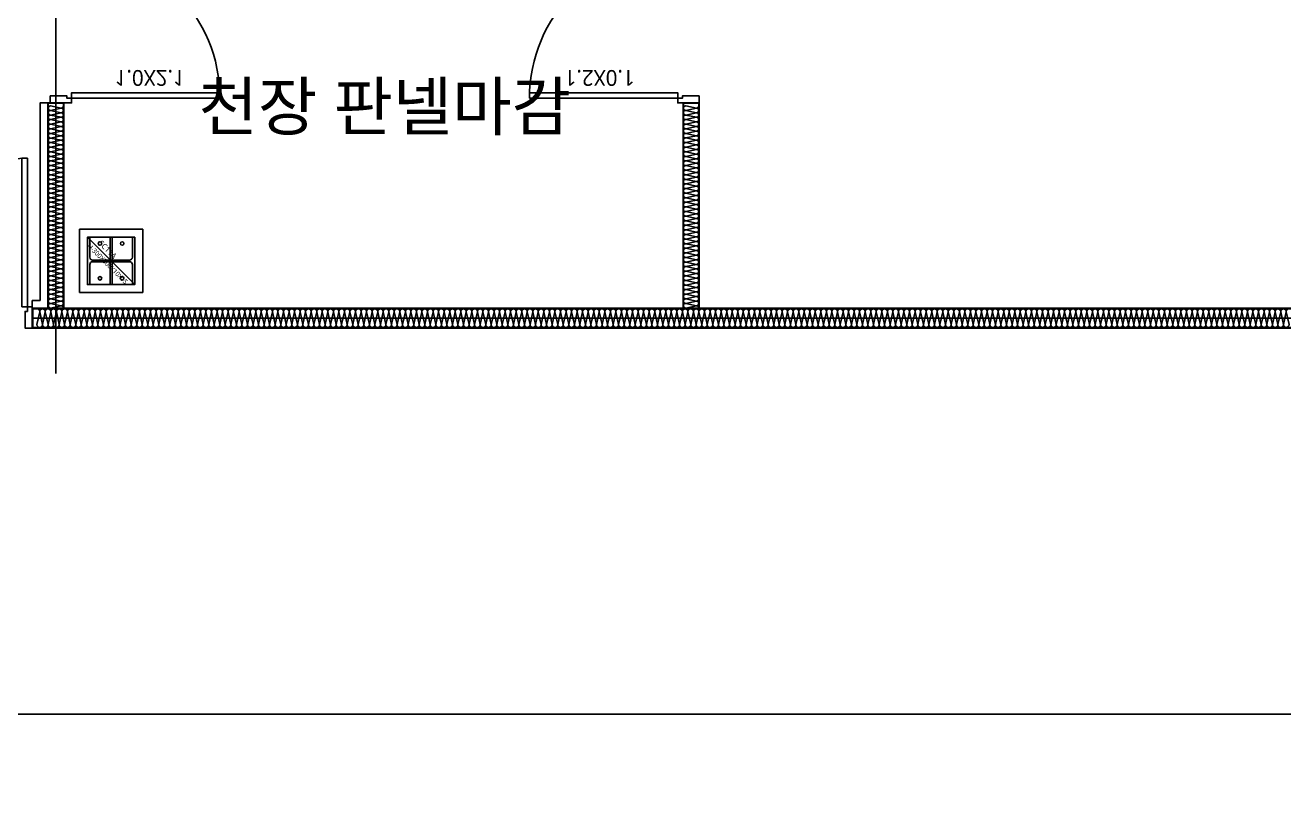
# Model space of a CAD drawing. Header units: millimetres. Extents: x 9 to 147, y 4 to 115.
# Drawn here: x 52.96 to 60.93, y 69.5 to 74.39 of the extents above; entities that cross this region are included whole.
import ezdxf
from ezdxf.enums import TextEntityAlignment as Align

# ---------------------------------------------------------------- set-up
doc = ezdxf.new("R2010")
doc.units = ezdxf.units.MM
doc.header["$LTSCALE"] = 200
doc.linetypes.add('XR-PLAN$0$CEN-GAUN', pattern=[32.2, 30, -1, 0.2, -1])
doc.layers.get('DEFPOINTS').update_dxf_attribs({"color": 137})
for name, color, linetype in [('XR-PLAN$0$01폴리에스터흡음재', 252, 'Continuous'), ('XR-PLAN$0$09GIRDER', 252, 'Continuous'), ('XR-PLAN$0$CEN', 252, 'XR-PLAN$0$CEN-GAUN'), ('XR-PLAN$0$DOOR', 252, 'Continuous'), ('XR-PLAN$0$DOOR-OPEN', 252, 'Continuous'), ('XR-PLAN$0$ELE-4', 252, 'Continuous'), ('XR-PLAN$0$ELE-6', 252, 'Continuous'), ('XR-PLAN$0$ELE-7', 252, 'Continuous'), ('XR-PLAN$0$HAT-BRICK', 252, 'Continuous'), ('XR-PLAN$0$HAT-INS', 252, 'Continuous'), ('XR-PLAN$0$Panel', 252, 'Continuous'), ('XR-PLAN$0$STEEL BASE', 252, 'Continuous')]:
    doc.layers.add(name, color=color, linetype=linetype)
doc.layers.add('XR-PLAN$0$TXT-1', color=137, linetype='Continuous', plot=False)
doc.styles.add('XR-PLAN$0$스타일1', font='MALGUN_0.TTF')

# ---------------------------------------------------------------- blocks, each defined once
blk = doc.blocks.new('*U100')
at = {"layer": 'XR-PLAN$0$HAT-INS'}
for points in [[(-4164.9, 0, -0.414214), (-4179.9, 15), (-4164.9, 85, 1), (-4194.9, 85), (-4179.9, 15, -0.414214), (-4194.9, 0, 0.414214)], [(-4134.9, 0, -0.414214), (-4149.9, 15), (-4134.9, 85, 1), (-4164.9, 85), (-4149.9, 15, -0.414214), (-4164.9, 0, 0.414214)], [(-4104.9, 0, -0.414214), (-4119.9, 15), (-4104.9, 85, 1), (-4134.9, 85), (-4119.9, 15, -0.414214), (-4134.9, 0, 0.414214)], [(-4074.9, 0, -0.414214), (-4089.9, 15), (-4074.9, 85, 1), (-4104.9, 85), (-4089.9, 15, -0.414214), (-4104.9, 0, 0.414214)], [(-4044.9, 0, -0.414214), (-4059.9, 15), (-4044.9, 85, 1), (-4074.9, 85), (-4059.9, 15, -0.414214), (-4074.9, 0, 0.414214)], [(-4014.9, 0, -0.414214), (-4029.9, 15), (-4014.9, 85, 1), (-4044.9, 85), (-4029.9, 15, -0.414214), (-4044.9, 0, 0.414214)], [(-3984.9, 0, -0.414214), (-3999.9, 15), (-3984.9, 85, 1), (-4014.9, 85), (-3999.9, 15, -0.414214), (-4014.9, 0, 0.414214)], [(-3954.9, 0, -0.414214), (-3969.9, 15), (-3954.9, 85, 1), (-3984.9, 85), (-3969.9, 15, -0.414214), (-3984.9, 0, 0.414214)], [(-3924.9, 0, -0.414214), (-3939.9, 15), (-3924.9, 85, 1), (-3954.9, 85), (-3939.9, 15, -0.414214), (-3954.9, 0, 0.414214)], [(-3894.9, 0, -0.414214), (-3909.9, 15), (-3894.9, 85, 1), (-3924.9, 85), (-3909.9, 15, -0.414214), (-3924.9, 0, 0.414214)], [(-3864.9, 0, -0.414214), (-3879.9, 15), (-3864.9, 85, 1), (-3894.9, 85), (-3879.9, 15, -0.414214), (-3894.9, 0, 0.414214)], [(-3834.9, 0, -0.414214), (-3849.9, 15), (-3834.9, 85, 1), (-3864.9, 85), (-3849.9, 15, -0.414214), (-3864.9, 0, 0.414214)], [(-3804.9, 0, -0.414214), (-3819.9, 15), (-3804.9, 85, 1), (-3834.9, 85), (-3819.9, 15, -0.414214), (-3834.9, 0, 0.414214)], [(-3774.9, 0, -0.414214), (-3789.9, 15), (-3774.9, 85, 1), (-3804.9, 85), (-3789.9, 15, -0.414214), (-3804.9, 0, 0.414214)], [(-3744.9, 0, -0.414214), (-3759.9, 15), (-3744.9, 85, 1), (-3774.9, 85), (-3759.9, 15, -0.414214), (-3774.9, 0, 0.414214)], [(-3714.9, 0, -0.414214), (-3729.9, 15), (-3714.9, 85, 1), (-3744.9, 85), (-3729.9, 15, -0.414214), (-3744.9, 0, 0.414214)], [(-3684.9, 0, -0.414214), (-3699.9, 15), (-3684.9, 85, 1), (-3714.9, 85), (-3699.9, 15, -0.414214), (-3714.9, 0, 0.414214)], [(-3654.9, 0, -0.414214), (-3669.9, 15), (-3654.9, 85, 1), (-3684.9, 85), (-3669.9, 15, -0.414214), (-3684.9, 0, 0.414214)], [(-3624.9, 0, -0.414214), (-3639.9, 15), (-3624.9, 85, 1), (-3654.9, 85), (-3639.9, 15, -0.414214), (-3654.9, 0, 0.414214)], [(-3594.9, 0, -0.414214), (-3609.9, 15), (-3594.9, 85, 1), (-3624.9, 85), (-3609.9, 15, -0.414214), (-3624.9, 0, 0.414214)], [(-3564.9, 0, -0.414214), (-3579.9, 15), (-3564.9, 85, 1), (-3594.9, 85), (-3579.9, 15, -0.414214), (-3594.9, 0, 0.414214)], [(-3534.9, 0, -0.414214), (-3549.9, 15), (-3534.9, 85, 1), (-3564.9, 85), (-3549.9, 15, -0.414214), (-3564.9, 0, 0.414214)], [(-3504.9, 0, -0.414214), (-3519.9, 15), (-3504.9, 85, 1), (-3534.9, 85), (-3519.9, 15, -0.414214), (-3534.9, 0, 0.414214)], [(-3474.9, 0, -0.414214), (-3489.9, 15), (-3474.9, 85, 1), (-3504.9, 85), (-3489.9, 15, -0.414214), (-3504.9, 0, 0.414214)], [(-3444.9, 0, -0.414214), (-3459.9, 15), (-3444.9, 85, 1), (-3474.9, 85), (-3459.9, 15, -0.414214), (-3474.9, 0, 0.414214)], [(-3414.9, 0, -0.414214), (-3429.9, 15), (-3414.9, 85, 1), (-3444.9, 85), (-3429.9, 15, -0.414214), (-3444.9, 0, 0.414214)], [(-3384.9, 0, -0.414214), (-3399.9, 15), (-3384.9, 85, 1), (-3414.9, 85), (-3399.9, 15, -0.414214), (-3414.9, 0, 0.414214)], [(-3354.9, 0, -0.414214), (-3369.9, 15), (-3354.9, 85, 1), (-3384.9, 85), (-3369.9, 15, -0.414214), (-3384.9, 0, 0.414214)], [(-3324.9, 0, -0.414214), (-3339.9, 15), (-3324.9, 85, 1), (-3354.9, 85), (-3339.9, 15, -0.414214), (-3354.9, 0, 0.414214)], [(-3294.9, 0, -0.414214), (-3309.9, 15), (-3294.9, 85, 1), (-3324.9, 85), (-3309.9, 15, -0.414214), (-3324.9, 0, 0.414214)], [(-3264.9, 0, -0.414214), (-3279.9, 15), (-3264.9, 85, 1), (-3294.9, 85), (-3279.9, 15, -0.414214), (-3294.9, 0, 0.414214)], [(-3234.9, 0, -0.414214), (-3249.9, 15), (-3234.9, 85, 1), (-3264.9, 85), (-3249.9, 15, -0.414214), (-3264.9, 0, 0.414214)], [(-3204.9, 0, -0.414214), (-3219.9, 15), (-3204.9, 85, 1), (-3234.9, 85), (-3219.9, 15, -0.414214), (-3234.9, 0, 0.414214)], [(-3174.9, 0, -0.414214), (-3189.9, 15), (-3174.9, 85, 1), (-3204.9, 85), (-3189.9, 15, -0.414214), (-3204.9, 0, 0.414214)], [(-3144.9, 0, -0.414214), (-3159.9, 15), (-3144.9, 85, 1), (-3174.9, 85), (-3159.9, 15, -0.414214), (-3174.9, 0, 0.414214)], [(-3114.9, 0, -0.414214), (-3129.9, 15), (-3114.9, 85, 1), (-3144.9, 85), (-3129.9, 15, -0.414214), (-3144.9, 0, 0.414214)], [(-3084.9, 0, -0.414214), (-3099.9, 15), (-3084.9, 85, 1), (-3114.9, 85), (-3099.9, 15, -0.414214), (-3114.9, 0, 0.414214)], [(-3054.9, 0, -0.414214), (-3069.9, 15), (-3054.9, 85, 1), (-3084.9, 85), (-3069.9, 15, -0.414214), (-3084.9, 0, 0.414214)], [(-3024.9, 0, -0.414214), (-3039.9, 15), (-3024.9, 85, 1), (-3054.9, 85), (-3039.9, 15, -0.414214), (-3054.9, 0, 0.414214)], [(-2994.9, 0, -0.414214), (-3009.9, 15), (-2994.9, 85, 1), (-3024.9, 85), (-3009.9, 15, -0.414214), (-3024.9, 0, 0.414214)], [(-2964.9, 0, -0.414214), (-2979.9, 15), (-2964.9, 85, 1), (-2994.9, 85), (-2979.9, 15, -0.414214), (-2994.9, 0, 0.414214)], [(-2934.9, 0, -0.414214), (-2949.9, 15), (-2934.9, 85, 1), (-2964.9, 85), (-2949.9, 15, -0.414214), (-2964.9, 0, 0.414214)], [(-2904.9, 0, -0.414214), (-2919.9, 15), (-2904.9, 85, 1), (-2934.9, 85), (-2919.9, 15, -0.414214), (-2934.9, 0, 0.414214)], [(-2874.9, 0, -0.414214), (-2889.9, 15), (-2874.9, 85, 1), (-2904.9, 85), (-2889.9, 15, -0.414214), (-2904.9, 0, 0.414214)], [(-2844.9, 0, -0.414214), (-2859.9, 15), (-2844.9, 85, 1), (-2874.9, 85), (-2859.9, 15, -0.414214), (-2874.9, 0, 0.414214)], [(-2814.9, 0, -0.414214), (-2829.9, 15), (-2814.9, 85, 1), (-2844.9, 85), (-2829.9, 15, -0.414214), (-2844.9, 0, 0.414214)], [(-2784.9, 0, -0.414214), (-2799.9, 15), (-2784.9, 85, 1), (-2814.9, 85), (-2799.9, 15, -0.414214), (-2814.9, 0, 0.414214)], [(-2754.9, 0, -0.414214), (-2769.9, 15), (-2754.9, 85, 1), (-2784.9, 85), (-2769.9, 15, -0.414214), (-2784.9, 0, 0.414214)], [(-2724.9, 0, -0.414214), (-2739.9, 15), (-2724.9, 85, 1), (-2754.9, 85), (-2739.9, 15, -0.414214), (-2754.9, 0, 0.414214)], [(-2694.9, 0, -0.414214), (-2709.9, 15), (-2694.9, 85, 1), (-2724.9, 85), (-2709.9, 15, -0.414214), (-2724.9, 0, 0.414214)], [(-2664.9, 0, -0.414214), (-2679.9, 15), (-2664.9, 85, 1), (-2694.9, 85), (-2679.9, 15, -0.414214), (-2694.9, 0, 0.414214)], [(-2634.9, 0, -0.414214), (-2649.9, 15), (-2634.9, 85, 1), (-2664.9, 85), (-2649.9, 15, -0.414214), (-2664.9, 0, 0.414214)], [(-2604.9, 0, -0.414214), (-2619.9, 15), (-2604.9, 85, 1), (-2634.9, 85), (-2619.9, 15, -0.414214), (-2634.9, 0, 0.414214)], [(-2574.9, 0, -0.414214), (-2589.9, 15), (-2574.9, 85, 1), (-2604.9, 85), (-2589.9, 15, -0.414214), (-2604.9, 0, 0.414214)], [(-2544.9, 0, -0.414214), (-2559.9, 15), (-2544.9, 85, 1), (-2574.9, 85), (-2559.9, 15, -0.414214), (-2574.9, 0, 0.414214)], [(-2514.9, 0, -0.414214), (-2529.9, 15), (-2514.9, 85, 1), (-2544.9, 85), (-2529.9, 15, -0.414214), (-2544.9, 0, 0.414214)], [(-2484.9, 0, -0.414214), (-2499.9, 15), (-2484.9, 85, 1), (-2514.9, 85), (-2499.9, 15, -0.414214), (-2514.9, 0, 0.414214)], [(-2454.9, 0, -0.414214), (-2469.9, 15), (-2454.9, 85, 1), (-2484.9, 85), (-2469.9, 15, -0.414214), (-2484.9, 0, 0.414214)], [(-2424.9, 0, -0.414214), (-2439.9, 15), (-2424.9, 85, 1), (-2454.9, 85), (-2439.9, 15, -0.414214), (-2454.9, 0, 0.414214)], [(-2394.9, 0, -0.414214), (-2409.9, 15), (-2394.9, 85, 1), (-2424.9, 85), (-2409.9, 15, -0.414214), (-2424.9, 0, 0.414214)], [(-2364.9, 0, -0.414214), (-2379.9, 15), (-2364.9, 85, 1), (-2394.9, 85), (-2379.9, 15, -0.414214), (-2394.9, 0, 0.414214)], [(-2334.9, 0, -0.414214), (-2349.9, 15), (-2334.9, 85, 1), (-2364.9, 85), (-2349.9, 15, -0.414214), (-2364.9, 0, 0.414214)], [(-2304.9, 0, -0.414214), (-2319.9, 15), (-2304.9, 85, 1), (-2334.9, 85), (-2319.9, 15, -0.414214), (-2334.9, 0, 0.414214)], [(-2274.9, 0, -0.414214), (-2289.9, 15), (-2274.9, 85, 1), (-2304.9, 85), (-2289.9, 15, -0.414214), (-2304.9, 0, 0.414214)], [(-2244.9, 0, -0.414214), (-2259.9, 15), (-2244.9, 85, 1), (-2274.9, 85), (-2259.9, 15, -0.414214), (-2274.9, 0, 0.414214)], [(-2214.9, 0, -0.414214), (-2229.9, 15), (-2214.9, 85, 1), (-2244.9, 85), (-2229.9, 15, -0.414214), (-2244.9, 0, 0.414214)], [(-2184.9, 0, -0.414214), (-2199.9, 15), (-2184.9, 85, 1), (-2214.9, 85), (-2199.9, 15, -0.414214), (-2214.9, 0, 0.414214)], [(-2154.9, 0, -0.414214), (-2169.9, 15), (-2154.9, 85, 1), (-2184.9, 85), (-2169.9, 15, -0.414214), (-2184.9, 0, 0.414214)], [(-2124.9, 0, -0.414214), (-2139.9, 15), (-2124.9, 85, 1), (-2154.9, 85), (-2139.9, 15, -0.414214), (-2154.9, 0, 0.414214)], [(-2094.9, 0, -0.414214), (-2109.9, 15), (-2094.9, 85, 1), (-2124.9, 85), (-2109.9, 15, -0.414214), (-2124.9, 0, 0.414214)], [(-2064.9, 0, -0.414214), (-2079.9, 15), (-2064.9, 85, 1), (-2094.9, 85), (-2079.9, 15, -0.414214), (-2094.9, 0, 0.414214)], [(-2034.9, 0, -0.414214), (-2049.9, 15), (-2034.9, 85, 1), (-2064.9, 85), (-2049.9, 15, -0.414214), (-2064.9, 0, 0.414214)], [(-2004.9, 0, -0.414214), (-2019.9, 15), (-2004.9, 85, 1), (-2034.9, 85), (-2019.9, 15, -0.414214), (-2034.9, 0, 0.414214)], [(-1974.9, 0, -0.414214), (-1989.9, 15), (-1974.9, 85, 1), (-2004.9, 85), (-1989.9, 15, -0.414214), (-2004.9, 0, 0.414214)], [(-1944.9, 0, -0.414214), (-1959.9, 15), (-1944.9, 85, 1), (-1974.9, 85), (-1959.9, 15, -0.414214), (-1974.9, 0, 0.414214)], [(-1914.9, 0, -0.414214), (-1929.9, 15), (-1914.9, 85, 1), (-1944.9, 85), (-1929.9, 15, -0.414214), (-1944.9, 0, 0.414214)], [(-1884.9, 0, -0.414214), (-1899.9, 15), (-1884.9, 85, 1), (-1914.9, 85), (-1899.9, 15, -0.414214), (-1914.9, 0, 0.414214)], [(-1854.9, 0, -0.414214), (-1869.9, 15), (-1854.9, 85, 1), (-1884.9, 85), (-1869.9, 15, -0.414214), (-1884.9, 0, 0.414214)], [(-1824.9, 0, -0.414214), (-1839.9, 15), (-1824.9, 85, 1), (-1854.9, 85), (-1839.9, 15, -0.414214), (-1854.9, 0, 0.414214)], [(-1794.9, 0, -0.414214), (-1809.9, 15), (-1794.9, 85, 1), (-1824.9, 85), (-1809.9, 15, -0.414214), (-1824.9, 0, 0.414214)], [(-1764.9, 0, -0.414214), (-1779.9, 15), (-1764.9, 85, 1), (-1794.9, 85), (-1779.9, 15, -0.414214), (-1794.9, 0, 0.414214)], [(-1734.9, 0, -0.414214), (-1749.9, 15), (-1734.9, 85, 1), (-1764.9, 85), (-1749.9, 15, -0.414214), (-1764.9, 0, 0.414214)], [(-1704.9, 0, -0.414214), (-1719.9, 15), (-1704.9, 85, 1), (-1734.9, 85), (-1719.9, 15, -0.414214), (-1734.9, 0, 0.414214)], [(-1674.9, 0, -0.414214), (-1689.9, 15), (-1674.9, 85, 1), (-1704.9, 85), (-1689.9, 15, -0.414214), (-1704.9, 0, 0.414214)], [(-1644.9, 0, -0.414214), (-1659.9, 15), (-1644.9, 85, 1), (-1674.9, 85), (-1659.9, 15, -0.414214), (-1674.9, 0, 0.414214)], [(-1614.9, 0, -0.414214), (-1629.9, 15), (-1614.9, 85, 1), (-1644.9, 85), (-1629.9, 15, -0.414214), (-1644.9, 0, 0.414214)], [(-1584.9, 0, -0.414214), (-1599.9, 15), (-1584.9, 85, 1), (-1614.9, 85), (-1599.9, 15, -0.414214), (-1614.9, 0, 0.414214)], [(-1554.9, 0, -0.414214), (-1569.9, 15), (-1554.9, 85, 1), (-1584.9, 85), (-1569.9, 15, -0.414214), (-1584.9, 0, 0.414214)], [(-1524.9, 0, -0.414214), (-1539.9, 15), (-1524.9, 85, 1), (-1554.9, 85), (-1539.9, 15, -0.414214), (-1554.9, 0, 0.414214)], [(-1494.9, 0, -0.414214), (-1509.9, 15), (-1494.9, 85, 1), (-1524.9, 85), (-1509.9, 15, -0.414214), (-1524.9, 0, 0.414214)], [(-1464.9, 0, -0.414214), (-1479.9, 15), (-1464.9, 85, 1), (-1494.9, 85), (-1479.9, 15, -0.414214), (-1494.9, 0, 0.414214)], [(-1434.9, 0, -0.414214), (-1449.9, 15), (-1434.9, 85, 1), (-1464.9, 85), (-1449.9, 15, -0.414214), (-1464.9, 0, 0.414214)], [(-1404.9, 0, -0.414214), (-1419.9, 15), (-1404.9, 85, 1), (-1434.9, 85), (-1419.9, 15, -0.414214), (-1434.9, 0, 0.414214)], [(-1374.9, 0, -0.414214), (-1389.9, 15), (-1374.9, 85, 1), (-1404.9, 85), (-1389.9, 15, -0.414214), (-1404.9, 0, 0.414214)], [(-1344.9, 0, -0.414214), (-1359.9, 15), (-1344.9, 85, 1), (-1374.9, 85), (-1359.9, 15, -0.414214), (-1374.9, 0, 0.414214)], [(-1314.9, 0, -0.414214), (-1329.9, 15), (-1314.9, 85, 1), (-1344.9, 85), (-1329.9, 15, -0.414214), (-1344.9, 0, 0.414214)], [(-1284.9, 0, -0.414214), (-1299.9, 15), (-1284.9, 85, 1), (-1314.9, 85), (-1299.9, 15, -0.414214), (-1314.9, 0, 0.414214)], [(-1254.9, 0, -0.414214), (-1269.9, 15), (-1254.9, 85, 1), (-1284.9, 85), (-1269.9, 15, -0.414214), (-1284.9, 0, 0.414214)], [(-1224.9, 0, -0.414214), (-1239.9, 15), (-1224.9, 85, 1), (-1254.9, 85), (-1239.9, 15, -0.414214), (-1254.9, 0, 0.414214)], [(-1194.9, 0, -0.414214), (-1209.9, 15), (-1194.9, 85, 1), (-1224.9, 85), (-1209.9, 15, -0.414214), (-1224.9, 0, 0.414214)], [(-1164.9, 0, -0.414214), (-1179.9, 15), (-1164.9, 85, 1), (-1194.9, 85), (-1179.9, 15, -0.414214), (-1194.9, 0, 0.414214)], [(-1134.9, 0, -0.414214), (-1149.9, 15), (-1134.9, 85, 1), (-1164.9, 85), (-1149.9, 15, -0.414214), (-1164.9, 0, 0.414214)], [(-1104.9, 0, -0.414214), (-1119.9, 15), (-1104.9, 85, 1), (-1134.9, 85), (-1119.9, 15, -0.414214), (-1134.9, 0, 0.414214)], [(-1074.9, 0, -0.414214), (-1089.9, 15), (-1074.9, 85, 1), (-1104.9, 85), (-1089.9, 15, -0.414214), (-1104.9, 0, 0.414214)], [(-1044.9, 0, -0.414214), (-1059.9, 15), (-1044.9, 85, 1), (-1074.9, 85), (-1059.9, 15, -0.414214), (-1074.9, 0, 0.414214)], [(-1014.9, 0, -0.414214), (-1029.9, 15), (-1014.9, 85, 1), (-1044.9, 85), (-1029.9, 15, -0.414214), (-1044.9, 0, 0.414214)], [(-984.9, 0, -0.414214), (-999.9, 15), (-984.9, 85, 1), (-1014.9, 85), (-999.9, 15, -0.414214), (-1014.9, 0, 0.414214)], [(-954.9, 0, -0.414214), (-969.9, 15), (-954.9, 85, 1), (-984.9, 85), (-969.9, 15, -0.414214), (-984.9, 0, 0.414214)], [(-924.9, 0, -0.414214), (-939.9, 15), (-924.9, 85, 1), (-954.9, 85), (-939.9, 15, -0.414214), (-954.9, 0, 0.414214)], [(-894.9, 0, -0.414214), (-909.9, 15), (-894.9, 85, 1), (-924.9, 85), (-909.9, 15, -0.414214), (-924.9, 0, 0.414214)], [(-864.9, 0, -0.414214), (-879.9, 15), (-864.9, 85, 1), (-894.9, 85), (-879.9, 15, -0.414214), (-894.9, 0, 0.414214)], [(-834.9, 0, -0.414214), (-849.9, 15), (-834.9, 85, 1), (-864.9, 85), (-849.9, 15, -0.414214), (-864.9, 0, 0.414214)], [(-804.9, 0, -0.414214), (-819.9, 15), (-804.9, 85, 1), (-834.9, 85), (-819.9, 15, -0.414214), (-834.9, 0, 0.414214)], [(-774.9, 0, -0.414214), (-789.9, 15), (-774.9, 85, 1), (-804.9, 85), (-789.9, 15, -0.414214), (-804.9, 0, 0.414214)], [(-744.9, 0, -0.414214), (-759.9, 15), (-744.9, 85, 1), (-774.9, 85), (-759.9, 15, -0.414214), (-774.9, 0, 0.414214)], [(-714.9, 0, -0.414214), (-729.9, 15), (-714.9, 85, 1), (-744.9, 85), (-729.9, 15, -0.414214), (-744.9, 0, 0.414214)], [(-684.9, 0, -0.414214), (-699.9, 15), (-684.9, 85, 1), (-714.9, 85), (-699.9, 15, -0.414214), (-714.9, 0, 0.414214)], [(-654.9, 0, -0.414214), (-669.9, 15), (-654.9, 85, 1), (-684.9, 85), (-669.9, 15, -0.414214), (-684.9, 0, 0.414214)], [(-624.9, 0, -0.414214), (-639.9, 15), (-624.9, 85, 1), (-654.9, 85), (-639.9, 15, -0.414214), (-654.9, 0, 0.414214)], [(-594.9, 0, -0.414214), (-609.9, 15), (-594.9, 85, 1), (-624.9, 85), (-609.9, 15, -0.414214), (-624.9, 0, 0.414214)], [(-564.9, 0, -0.414214), (-579.9, 15), (-564.9, 85, 1), (-594.9, 85), (-579.9, 15, -0.414214), (-594.9, 0, 0.414214)], [(-534.9, 0, -0.414214), (-549.9, 15), (-534.9, 85, 1), (-564.9, 85), (-549.9, 15, -0.414214), (-564.9, 0, 0.414214)], [(-504.9, 0, -0.414214), (-519.9, 15), (-504.9, 85, 1), (-534.9, 85), (-519.9, 15, -0.414214), (-534.9, 0, 0.414214)], [(-474.9, 0, -0.414214), (-489.9, 15), (-474.9, 85, 1), (-504.9, 85), (-489.9, 15, -0.414214), (-504.9, 0, 0.414214)], [(-444.9, 0, -0.414214), (-459.9, 15), (-444.9, 85, 1), (-474.9, 85), (-459.9, 15, -0.414214), (-474.9, 0, 0.414214)], [(-414.9, 0, -0.414214), (-429.9, 15), (-414.9, 85, 1), (-444.9, 85), (-429.9, 15, -0.414214), (-444.9, 0, 0.414214)], [(-384.9, 0, -0.414214), (-399.9, 15), (-384.9, 85, 1), (-414.9, 85), (-399.9, 15, -0.414214), (-414.9, 0, 0.414214)], [(-354.9, 0, -0.414214), (-369.9, 15), (-354.9, 85, 1), (-384.9, 85), (-369.9, 15, -0.414214), (-384.9, 0, 0.414214)], [(-324.9, 0, -0.414214), (-339.9, 15), (-324.9, 85, 1), (-354.9, 85), (-339.9, 15, -0.414214), (-354.9, 0, 0.414214)], [(-294.9, 0, -0.414214), (-309.9, 15), (-294.9, 85, 1), (-324.9, 85), (-309.9, 15, -0.414214), (-324.9, 0, 0.414214)], [(-264.9, 0, -0.414214), (-279.9, 15), (-264.9, 85, 1), (-294.9, 85), (-279.9, 15, -0.414214), (-294.9, 0, 0.414214)], [(-234.9, 0, -0.414214), (-249.9, 15), (-234.9, 85, 1), (-264.9, 85), (-249.9, 15, -0.414214), (-264.9, 0, 0.414214)], [(-204.9, 0, -0.414214), (-219.9, 15), (-204.9, 85, 1), (-234.9, 85), (-219.9, 15, -0.414214), (-234.9, 0, 0.414214)], [(-174.9, 0, -0.414214), (-189.9, 15), (-174.9, 85, 1), (-204.9, 85), (-189.9, 15, -0.414214), (-204.9, 0, 0.414214)], [(-144.9, 0, -0.414214), (-159.9, 15), (-144.9, 85, 1), (-174.9, 85), (-159.9, 15, -0.414214), (-174.9, 0, 0.414214)], [(-114.9, 0, -0.414214), (-129.9, 15), (-114.9, 85, 1), (-144.9, 85), (-129.9, 15, -0.414214), (-144.9, 0, 0.414214)], [(-84.9, 0, -0.414214), (-99.9, 15), (-84.9, 85, 1), (-114.9, 85), (-99.9, 15, -0.414214), (-114.9, 0, 0.414214)], [(-54.9, 0, -0.414214), (-69.9, 15), (-54.9, 85, 1), (-84.9, 85), (-69.9, 15, -0.414214), (-84.9, 0, 0.414214)], [(-24.9, 0, -0.414214), (-39.9, 15), (-24.9, 85, 1), (-54.9, 85), (-39.9, 15, -0.414214), (-54.9, 0, 0.414214)], [(5.1, 0, -0.414214), (-9.9, 15), (5.1, 85, 1), (-24.9, 85), (-9.9, 15, -0.414214), (-24.9, 0, 0.414214)], [(35.1, 0, -0.414214), (20.1, 15), (35.1, 85, 1), (5.1, 85), (20.1, 15, -0.414214), (5.1, 0, 0.414214)], [(65.1, 0, -0.414214), (50.1, 15), (65.1, 85, 1), (35.1, 85), (50.1, 15, -0.414214), (35.1, 0, 0.414214)], [(95.1, 0, -0.414214), (80.1, 15), (95.1, 85, 1), (65.1, 85), (80.1, 15, -0.414214), (65.1, 0, 0.414214)], [(125.1, 0, -0.414214), (110.1, 15), (125.1, 85, 1), (95.1, 85), (110.1, 15, -0.414214), (95.1, 0, 0.414214)], [(155.1, 0, -0.414214), (140.1, 15), (155.1, 85, 1), (125.1, 85), (140.1, 15, -0.414214), (125.1, 0, 0.414214)], [(185.1, 0, -0.414214), (170.1, 15), (185.1, 85, 1), (155.1, 85), (170.1, 15, -0.414214), (155.1, 0, 0.414214)], [(215.1, 0, -0.414214), (200.1, 15), (215.1, 85, 1), (185.1, 85), (200.1, 15, -0.414214), (185.1, 0, 0.414214)], [(245.1, 0, -0.414214), (230.1, 15), (245.1, 85, 1), (215.1, 85), (230.1, 15, -0.414214), (215.1, 0, 0.414214)], [(275.1, 0, -0.414214), (260.1, 15), (275.1, 85, 1), (245.1, 85), (260.1, 15, -0.414214), (245.1, 0, 0.414214)], [(305.1, 0, -0.414214), (290.1, 15), (305.1, 85, 1), (275.1, 85), (290.1, 15, -0.414214), (275.1, 0, 0.414214)], [(335.1, 0, -0.414214), (320.1, 15), (335.1, 85, 1), (305.1, 85), (320.1, 15, -0.414214), (305.1, 0, 0.414214)], [(365.1, 0, -0.414214), (350.1, 15), (365.1, 85, 1), (335.1, 85), (350.1, 15, -0.414214), (335.1, 0, 0.414214)], [(395.1, 0, -0.414214), (380.1, 15), (395.1, 85, 1), (365.1, 85), (380.1, 15, -0.414214), (365.1, 0, 0.414214)], [(425.1, 0, -0.414214), (410.1, 15), (425.1, 85, 1), (395.1, 85), (410.1, 15, -0.414214), (395.1, 0, 0.414214)], [(455.1, 0, -0.414214), (440.1, 15), (455.1, 85, 1), (425.1, 85), (440.1, 15, -0.414214), (425.1, 0, 0.414214)], [(485.1, 0, -0.414214), (470.1, 15), (485.1, 85, 1), (455.1, 85), (470.1, 15, -0.414214), (455.1, 0, 0.414214)], [(515.1, 0, -0.414214), (500.1, 15), (515.1, 85, 1), (485.1, 85), (500.1, 15, -0.414214), (485.1, 0, 0.414214)], [(545.1, 0, -0.414214), (530.1, 15), (545.1, 85, 1), (515.1, 85), (530.1, 15, -0.414214), (515.1, 0, 0.414214)], [(575.1, 0, -0.414214), (560.1, 15), (575.1, 85, 1), (545.1, 85), (560.1, 15, -0.414214), (545.1, 0, 0.414214)], [(605.1, 0, -0.414214), (590.1, 15), (605.1, 85, 1), (575.1, 85), (590.1, 15, -0.414214), (575.1, 0, 0.414214)], [(635.1, 0, -0.414214), (620.1, 15), (635.1, 85, 1), (605.1, 85), (620.1, 15, -0.414214), (605.1, 0, 0.414214)], [(665.1, 0, -0.414214), (650.1, 15), (665.1, 85, 1), (635.1, 85), (650.1, 15, -0.414214), (635.1, 0, 0.414214)], [(695.1, 0, -0.414214), (680.1, 15), (695.1, 85, 1), (665.1, 85), (680.1, 15, -0.414214), (665.1, 0, 0.414214)], [(725.1, 0, -0.414214), (710.1, 15), (725.1, 85, 1), (695.1, 85), (710.1, 15, -0.414214), (695.1, 0, 0.414214)], [(755.1, 0, -0.414214), (740.1, 15), (755.1, 85, 1), (725.1, 85), (740.1, 15, -0.414214), (725.1, 0, 0.414214)], [(785.1, 0, -0.414214), (770.1, 15), (785.1, 85, 1), (755.1, 85), (770.1, 15, -0.414214), (755.1, 0, 0.414214)], [(815.1, 0, -0.414214), (800.1, 15), (815.1, 85, 1), (785.1, 85), (800.1, 15, -0.414214), (785.1, 0, 0.414214)], [(845.1, 0, -0.414214), (830.1, 15), (845.1, 85, 1), (815.1, 85), (830.1, 15, -0.414214), (815.1, 0, 0.414214)], [(875.1, 0, -0.414214), (860.1, 15), (875.1, 85, 1), (845.1, 85), (860.1, 15, -0.414214), (845.1, 0, 0.414214)], [(905.1, 0, -0.414214), (890.1, 15), (905.1, 85, 1), (875.1, 85), (890.1, 15, -0.414214), (875.1, 0, 0.414214)], [(935.1, 0, -0.414214), (920.1, 15), (935.1, 85, 1), (905.1, 85), (920.1, 15, -0.414214), (905.1, 0, 0.414214)], [(965.1, 0, -0.414214), (950.1, 15), (965.1, 85, 1), (935.1, 85), (950.1, 15, -0.414214), (935.1, 0, 0.414214)], [(995.1, 0, -0.414214), (980.1, 15), (995.1, 85, 1), (965.1, 85), (980.1, 15, -0.414214), (965.1, 0, 0.414214)], [(1025.1, 0, -0.414214), (1010.1, 15), (1025.1, 85, 1), (995.1, 85), (1010.1, 15, -0.414214), (995.1, 0, 0.414214)], [(1055.1, 0, -0.414214), (1040.1, 15), (1055.1, 85, 1), (1025.1, 85), (1040.1, 15, -0.414214), (1025.1, 0, 0.414214)], [(1085.1, 0, -0.414214), (1070.1, 15), (1085.1, 85, 1), (1055.1, 85), (1070.1, 15, -0.414214), (1055.1, 0, 0.414214)], [(1115.1, 0, -0.414214), (1100.1, 15), (1115.1, 85, 1), (1085.1, 85), (1100.1, 15, -0.414214), (1085.1, 0, 0.414214)], [(1145.1, 0, -0.414214), (1130.1, 15), (1145.1, 85, 1), (1115.1, 85), (1130.1, 15, -0.414214), (1115.1, 0, 0.414214)], [(1175.1, 0, -0.414214), (1160.1, 15), (1175.1, 85, 1), (1145.1, 85), (1160.1, 15, -0.414214), (1145.1, 0, 0.414214)], [(1205.1, 0, -0.414214), (1190.1, 15), (1205.1, 85, 1), (1175.1, 85), (1190.1, 15, -0.414214), (1175.1, 0, 0.414214)], [(1235.1, 0, -0.414214), (1220.1, 15), (1235.1, 85, 1), (1205.1, 85), (1220.1, 15, -0.414214), (1205.1, 0, 0.414214)], [(1265.1, 0, -0.414214), (1250.1, 15), (1265.1, 85, 1), (1235.1, 85), (1250.1, 15, -0.414214), (1235.1, 0, 0.414214)], [(1295.1, 0, -0.414214), (1280.1, 15), (1295.1, 85, 1), (1265.1, 85), (1280.1, 15, -0.414214), (1265.1, 0, 0.414214)], [(1325.1, 0, -0.414214), (1310.1, 15), (1325.1, 85, 1), (1295.1, 85), (1310.1, 15, -0.414214), (1295.1, 0, 0.414214)], [(1355.1, 0, -0.414214), (1340.1, 15), (1355.1, 85, 1), (1325.1, 85), (1340.1, 15, -0.414214), (1325.1, 0, 0.414214)], [(1385.1, 0, -0.414214), (1370.1, 15), (1385.1, 85, 1), (1355.1, 85), (1370.1, 15, -0.414214), (1355.1, 0, 0.414214)], [(1415.1, 0, -0.414214), (1400.1, 15), (1415.1, 85, 1), (1385.1, 85), (1400.1, 15, -0.414214), (1385.1, 0, 0.414214)], [(1445.1, 0, -0.414214), (1430.1, 15), (1445.1, 85, 1), (1415.1, 85), (1430.1, 15, -0.414214), (1415.1, 0, 0.414214)], [(1475.1, 0, -0.414214), (1460.1, 15), (1475.1, 85, 1), (1445.1, 85), (1460.1, 15, -0.414214), (1445.1, 0, 0.414214)], [(1505.1, 0, -0.414214), (1490.1, 15), (1505.1, 85, 1), (1475.1, 85), (1490.1, 15, -0.414214), (1475.1, 0, 0.414214)], [(1535.1, 0, -0.414214), (1520.1, 15), (1535.1, 85, 1), (1505.1, 85), (1520.1, 15, -0.414214), (1505.1, 0, 0.414214)], [(1565.1, 0, -0.414214), (1550.1, 15), (1565.1, 85, 1), (1535.1, 85), (1550.1, 15, -0.414214), (1535.1, 0, 0.414214)], [(1595.1, 0, -0.414214), (1580.1, 15), (1595.1, 85, 1), (1565.1, 85), (1580.1, 15, -0.414214), (1565.1, 0, 0.414214)], [(1625.1, 0, -0.414214), (1610.1, 15), (1625.1, 85, 1), (1595.1, 85), (1610.1, 15, -0.414214), (1595.1, 0, 0.414214)], [(1655.1, 0, -0.414214), (1640.1, 15), (1655.1, 85, 1), (1625.1, 85), (1640.1, 15, -0.414214), (1625.1, 0, 0.414214)], [(1685.1, 0, -0.414214), (1670.1, 15), (1685.1, 85, 1), (1655.1, 85), (1670.1, 15, -0.414214), (1655.1, 0, 0.414214)], [(1715.1, 0, -0.414214), (1700.1, 15), (1715.1, 85, 1), (1685.1, 85), (1700.1, 15, -0.414214), (1685.1, 0, 0.414214)], [(1745.1, 0, -0.414214), (1730.1, 15), (1745.1, 85, 1), (1715.1, 85), (1730.1, 15, -0.414214), (1715.1, 0, 0.414214)], [(1775.1, 0, -0.414214), (1760.1, 15), (1775.1, 85, 1), (1745.1, 85), (1760.1, 15, -0.414214), (1745.1, 0, 0.414214)], [(1805.1, 0, -0.414214), (1790.1, 15), (1805.1, 85, 1), (1775.1, 85), (1790.1, 15, -0.414214), (1775.1, 0, 0.414214)], [(1835.1, 0, -0.414214), (1820.1, 15), (1835.1, 85, 1), (1805.1, 85), (1820.1, 15, -0.414214), (1805.1, 0, 0.414214)], [(1865.1, 0, -0.414214), (1850.1, 15), (1865.1, 85, 1), (1835.1, 85), (1850.1, 15, -0.414214), (1835.1, 0, 0.414214)], [(1895.1, 0, -0.414214), (1880.1, 15), (1895.1, 85, 1), (1865.1, 85), (1880.1, 15, -0.414214), (1865.1, 0, 0.414214)], [(1925.1, 0, -0.414214), (1910.1, 15), (1925.1, 85, 1), (1895.1, 85), (1910.1, 15, -0.414214), (1895.1, 0, 0.414214)], [(1955.1, 0, -0.414214), (1940.1, 15), (1955.1, 85, 1), (1925.1, 85), (1940.1, 15, -0.414214), (1925.1, 0, 0.414214)], [(1985.1, 0, -0.414214), (1970.1, 15), (1985.1, 85, 1), (1955.1, 85), (1970.1, 15, -0.414214), (1955.1, 0, 0.414214)], [(2015.1, 0, -0.414214), (2000.1, 15), (2015.1, 85, 1), (1985.1, 85), (2000.1, 15, -0.414214), (1985.1, 0, 0.414214)], [(2045.1, 0, -0.414214), (2030.1, 15), (2045.1, 85, 1), (2015.1, 85), (2030.1, 15, -0.414214), (2015.1, 0, 0.414214)], [(2075.1, 0, -0.414214), (2060.1, 15), (2075.1, 85, 1), (2045.1, 85), (2060.1, 15, -0.414214), (2045.1, 0, 0.414214)], [(2105.1, 0, -0.414214), (2090.1, 15), (2105.1, 85, 1), (2075.1, 85), (2090.1, 15, -0.414214), (2075.1, 0, 0.414214)], [(2135.1, 0, -0.414214), (2120.1, 15), (2135.1, 85, 1), (2105.1, 85), (2120.1, 15, -0.414214), (2105.1, 0, 0.414214)], [(2165.1, 0, -0.414214), (2150.1, 15), (2165.1, 85, 1), (2135.1, 85), (2150.1, 15, -0.414214), (2135.1, 0, 0.414214)], [(2195.1, 0, -0.414214), (2180.1, 15), (2195.1, 85, 1), (2165.1, 85), (2180.1, 15, -0.414214), (2165.1, 0, 0.414214)], [(2225.1, 0, -0.414214), (2210.1, 15), (2225.1, 85, 1), (2195.1, 85), (2210.1, 15, -0.414214), (2195.1, 0, 0.414214)], [(2255.1, 0, -0.414214), (2240.1, 15), (2255.1, 85, 1), (2225.1, 85), (2240.1, 15, -0.414214), (2225.1, 0, 0.414214)], [(2285.1, 0, -0.414214), (2270.1, 15), (2285.1, 85, 1), (2255.1, 85), (2270.1, 15, -0.414214), (2255.1, 0, 0.414214)], [(2315.1, 0, -0.414214), (2300.1, 15), (2315.1, 85, 1), (2285.1, 85), (2300.1, 15, -0.414214), (2285.1, 0, 0.414214)], [(2345.1, 0, -0.414214), (2330.1, 15), (2345.1, 85, 1), (2315.1, 85), (2330.1, 15, -0.414214), (2315.1, 0, 0.414214)], [(2375.1, 0, -0.414214), (2360.1, 15), (2375.1, 85, 1), (2345.1, 85), (2360.1, 15, -0.414214), (2345.1, 0, 0.414214)], [(2405.1, 0, -0.414214), (2390.1, 15), (2405.1, 85, 1), (2375.1, 85), (2390.1, 15, -0.414214), (2375.1, 0, 0.414214)], [(2435.1, 0, -0.414214), (2420.1, 15), (2435.1, 85, 1), (2405.1, 85), (2420.1, 15, -0.414214), (2405.1, 0, 0.414214)], [(2465.1, 0, -0.414214), (2450.1, 15), (2465.1, 85, 1), (2435.1, 85), (2450.1, 15, -0.414214), (2435.1, 0, 0.414214)], [(2495.1, 0, -0.414214), (2480.1, 15), (2495.1, 85, 1), (2465.1, 85), (2480.1, 15, -0.414214), (2465.1, 0, 0.414214)], [(2525.1, 0, -0.414214), (2510.1, 15), (2525.1, 85, 1), (2495.1, 85), (2510.1, 15, -0.414214), (2495.1, 0, 0.414214)], [(2555.1, 0, -0.414214), (2540.1, 15), (2555.1, 85, 1), (2525.1, 85), (2540.1, 15, -0.414214), (2525.1, 0, 0.414214)], [(2585.1, 0, -0.414214), (2570.1, 15), (2585.1, 85, 1), (2555.1, 85), (2570.1, 15, -0.414214), (2555.1, 0, 0.414214)]]:
    blk.add_lwpolyline(points, format="xyb", dxfattribs=at)
blk = doc.blocks.new('XR-PLAN$0$D-1000')
at = {"layer": 'XR-PLAN$0$DOOR'}
blk.add_line((30, 125), (30, 1065), dxfattribs=at)
for points in [[(30, 125), (65, 125), (65, 1065), (30, 1065)], [(0, -10), (45, -10), (45, -10), (45, -10), (45, 95), (30, 95), (30, 125), (0, 125), (0, -10)], [(1000, -10), (955, -10), (955, -10), (955, -10), (955, 95), (970, 95), (970, 125), (1000, 125), (1000, -10)]]:
    blk.add_lwpolyline(points, dxfattribs=at)
at = {"layer": 'XR-PLAN$0$DOOR-OPEN'}
blk.add_arc((30, 125), 940, 0, 90, dxfattribs=at)
at = {"layer": 'DEFPOINTS', "style": 'XR-PLAN$0$스타일1'}
blk.add_text('1.0X2.1', height=100, rotation=90, dxfattribs=at).set_placement((208.7, 397.6))
blk = doc.blocks.new('XR-PLAN$0$S-SC11A')
at = {"layer": 'DEFPOINTS'}
blk.add_line((-150, -150), (150, 150), dxfattribs=at)
blk.add_lwpolyline([(-150, 150), (150, 150), (150, -150), (-150, -150)], close=True, dxfattribs=at)
at = {"layer": 'XR-PLAN$0$09GIRDER'}
blk.add_lwpolyline([(-150, -150), (-150, -135), (-23, -135, 0.414214), (-5, -117), (-5, 117, 0.414214), (-23, 135), (-150, 135), (-150, 150), (150, 150), (150, 135), (23, 135, 0.414214), (5, 117), (5, -117, 0.414214), (23, -135), (150, -135), (150, -150)], format="xyb", close=True, dxfattribs=at)
at = {"layer": 'XR-PLAN$0$STEEL BASE'}
for points in [[(-200, 200), (200, 200), (200, -200), (-200, -200)], [(-150, 6), (-5, 6), (-5, -6), (-150, -6)], [(5, 6), (150, 6), (150, -6), (5, -6)]]:
    blk.add_lwpolyline(points, close=True, dxfattribs=at)
for centre in [(-110, 70.5), (110, 70.5), (-110, -70.5), (110, -70.5)]:
    blk.add_circle(centre, 11, dxfattribs=at)
at = {"layer": 'DEFPOINTS', "style": 'XR-PLAN$0$스타일1'}
blk.add_text('H-300X300X10X15', height=30, rotation=45, dxfattribs=at).set_placement((18.7, -22.5), align=Align.MIDDLE_CENTER)
blk.add_text('SC11A', height=35, rotation=45, dxfattribs=at).set_placement((-108.6, -82.9))
blk = doc.blocks.new('XR-PLAN$0$x-stu-1Fcol')
at = {"rotation": 270}
blk.add_blockref('XR-PLAN$0$S-SC11A', (12000, -13000), dxfattribs=at)
blk = doc.blocks.new('*U148')
at = {"layer": 'XR-PLAN$0$HAT-INS'}
for points in [[(-14330.1, 0, -0.414214), (-14345.1, 15), (-14330.1, 85, 1), (-14360.1, 85), (-14345.1, 15, -0.414214), (-14360.1, 0, 0.414214)], [(-14300.1, 0, -0.414214), (-14315.1, 15), (-14300.1, 85, 1), (-14330.1, 85), (-14315.1, 15, -0.414214), (-14330.1, 0, 0.414214)], [(-14270.1, 0, -0.414214), (-14285.1, 15), (-14270.1, 85, 1), (-14300.1, 85), (-14285.1, 15, -0.414214), (-14300.1, 0, 0.414214)], [(-14240.1, 0, -0.414214), (-14255.1, 15), (-14240.1, 85, 1), (-14270.1, 85), (-14255.1, 15, -0.414214), (-14270.1, 0, 0.414214)], [(-14210.1, 0, -0.414214), (-14225.1, 15), (-14210.1, 85, 1), (-14240.1, 85), (-14225.1, 15, -0.414214), (-14240.1, 0, 0.414214)], [(-14180.1, 0, -0.414214), (-14195.1, 15), (-14180.1, 85, 1), (-14210.1, 85), (-14195.1, 15, -0.414214), (-14210.1, 0, 0.414214)], [(-14150.1, 0, -0.414214), (-14165.1, 15), (-14150.1, 85, 1), (-14180.1, 85), (-14165.1, 15, -0.414214), (-14180.1, 0, 0.414214)], [(-14120.1, 0, -0.414214), (-14135.1, 15), (-14120.1, 85, 1), (-14150.1, 85), (-14135.1, 15, -0.414214), (-14150.1, 0, 0.414214)], [(-14090.1, 0, -0.414214), (-14105.1, 15), (-14090.1, 85, 1), (-14120.1, 85), (-14105.1, 15, -0.414214), (-14120.1, 0, 0.414214)], [(-14060.1, 0, -0.414214), (-14075.1, 15), (-14060.1, 85, 1), (-14090.1, 85), (-14075.1, 15, -0.414214), (-14090.1, 0, 0.414214)], [(-14030.1, 0, -0.414214), (-14045.1, 15), (-14030.1, 85, 1), (-14060.1, 85), (-14045.1, 15, -0.414214), (-14060.1, 0, 0.414214)], [(-14000.1, 0, -0.414214), (-14015.1, 15), (-14000.1, 85, 1), (-14030.1, 85), (-14015.1, 15, -0.414214), (-14030.1, 0, 0.414214)], [(-13970.1, 0, -0.414214), (-13985.1, 15), (-13970.1, 85, 1), (-14000.1, 85), (-13985.1, 15, -0.414214), (-14000.1, 0, 0.414214)], [(-13940.1, 0, -0.414214), (-13955.1, 15), (-13940.1, 85, 1), (-13970.1, 85), (-13955.1, 15, -0.414214), (-13970.1, 0, 0.414214)], [(-13910.1, 0, -0.414214), (-13925.1, 15), (-13910.1, 85, 1), (-13940.1, 85), (-13925.1, 15, -0.414214), (-13940.1, 0, 0.414214)], [(-13880.1, 0, -0.414214), (-13895.1, 15), (-13880.1, 85, 1), (-13910.1, 85), (-13895.1, 15, -0.414214), (-13910.1, 0, 0.414214)], [(-13850.1, 0, -0.414214), (-13865.1, 15), (-13850.1, 85, 1), (-13880.1, 85), (-13865.1, 15, -0.414214), (-13880.1, 0, 0.414214)], [(-13820.1, 0, -0.414214), (-13835.1, 15), (-13820.1, 85, 1), (-13850.1, 85), (-13835.1, 15, -0.414214), (-13850.1, 0, 0.414214)], [(-13790.1, 0, -0.414214), (-13805.1, 15), (-13790.1, 85, 1), (-13820.1, 85), (-13805.1, 15, -0.414214), (-13820.1, 0, 0.414214)], [(-13760.1, 0, -0.414214), (-13775.1, 15), (-13760.1, 85, 1), (-13790.1, 85), (-13775.1, 15, -0.414214), (-13790.1, 0, 0.414214)], [(-13730.1, 0, -0.414214), (-13745.1, 15), (-13730.1, 85, 1), (-13760.1, 85), (-13745.1, 15, -0.414214), (-13760.1, 0, 0.414214)], [(-13700.1, 0, -0.414214), (-13715.1, 15), (-13700.1, 85, 1), (-13730.1, 85), (-13715.1, 15, -0.414214), (-13730.1, 0, 0.414214)], [(-13670.1, 0, -0.414214), (-13685.1, 15), (-13670.1, 85, 1), (-13700.1, 85), (-13685.1, 15, -0.414214), (-13700.1, 0, 0.414214)], [(-13640.1, 0, -0.414214), (-13655.1, 15), (-13640.1, 85, 1), (-13670.1, 85), (-13655.1, 15, -0.414214), (-13670.1, 0, 0.414214)], [(-13610.1, 0, -0.414214), (-13625.1, 15), (-13610.1, 85, 1), (-13640.1, 85), (-13625.1, 15, -0.414214), (-13640.1, 0, 0.414214)], [(-13580.1, 0, -0.414214), (-13595.1, 15), (-13580.1, 85, 1), (-13610.1, 85), (-13595.1, 15, -0.414214), (-13610.1, 0, 0.414214)], [(-13550.1, 0, -0.414214), (-13565.1, 15), (-13550.1, 85, 1), (-13580.1, 85), (-13565.1, 15, -0.414214), (-13580.1, 0, 0.414214)], [(-13520.1, 0, -0.414214), (-13535.1, 15), (-13520.1, 85, 1), (-13550.1, 85), (-13535.1, 15, -0.414214), (-13550.1, 0, 0.414214)], [(-13490.1, 0, -0.414214), (-13505.1, 15), (-13490.1, 85, 1), (-13520.1, 85), (-13505.1, 15, -0.414214), (-13520.1, 0, 0.414214)], [(-13460.1, 0, -0.414214), (-13475.1, 15), (-13460.1, 85, 1), (-13490.1, 85), (-13475.1, 15, -0.414214), (-13490.1, 0, 0.414214)], [(-13430.1, 0, -0.414214), (-13445.1, 15), (-13430.1, 85, 1), (-13460.1, 85), (-13445.1, 15, -0.414214), (-13460.1, 0, 0.414214)], [(-13400.1, 0, -0.414214), (-13415.1, 15), (-13400.1, 85, 1), (-13430.1, 85), (-13415.1, 15, -0.414214), (-13430.1, 0, 0.414214)], [(-13370.1, 0, -0.414214), (-13385.1, 15), (-13370.1, 85, 1), (-13400.1, 85), (-13385.1, 15, -0.414214), (-13400.1, 0, 0.414214)], [(-13340.1, 0, -0.414214), (-13355.1, 15), (-13340.1, 85, 1), (-13370.1, 85), (-13355.1, 15, -0.414214), (-13370.1, 0, 0.414214)], [(-13310.1, 0, -0.414214), (-13325.1, 15), (-13310.1, 85, 1), (-13340.1, 85), (-13325.1, 15, -0.414214), (-13340.1, 0, 0.414214)], [(-13280.1, 0, -0.414214), (-13295.1, 15), (-13280.1, 85, 1), (-13310.1, 85), (-13295.1, 15, -0.414214), (-13310.1, 0, 0.414214)], [(-13250.1, 0, -0.414214), (-13265.1, 15), (-13250.1, 85, 1), (-13280.1, 85), (-13265.1, 15, -0.414214), (-13280.1, 0, 0.414214)], [(-13220.1, 0, -0.414214), (-13235.1, 15), (-13220.1, 85, 1), (-13250.1, 85), (-13235.1, 15, -0.414214), (-13250.1, 0, 0.414214)], [(-13190.1, 0, -0.414214), (-13205.1, 15), (-13190.1, 85, 1), (-13220.1, 85), (-13205.1, 15, -0.414214), (-13220.1, 0, 0.414214)], [(-13160.1, 0, -0.414214), (-13175.1, 15), (-13160.1, 85, 1), (-13190.1, 85), (-13175.1, 15, -0.414214), (-13190.1, 0, 0.414214)], [(-13130.1, 0, -0.414214), (-13145.1, 15), (-13130.1, 85, 1), (-13160.1, 85), (-13145.1, 15, -0.414214), (-13160.1, 0, 0.414214)], [(-13100.1, 0, -0.414214), (-13115.1, 15), (-13100.1, 85, 1), (-13130.1, 85), (-13115.1, 15, -0.414214), (-13130.1, 0, 0.414214)], [(-13070.1, 0, -0.414214), (-13085.1, 15), (-13070.1, 85, 1), (-13100.1, 85), (-13085.1, 15, -0.414214), (-13100.1, 0, 0.414214)], [(-13040.1, 0, -0.414214), (-13055.1, 15), (-13040.1, 85, 1), (-13070.1, 85), (-13055.1, 15, -0.414214), (-13070.1, 0, 0.414214)]]:
    blk.add_lwpolyline(points, format="xyb", dxfattribs=at)
blk = doc.blocks.new('*U151')
at = {"layer": 'XR-PLAN$0$HAT-INS'}
for points in [[(-11991, 0, -0.414214), (-12006, 15), (-11991, 85, 1), (-12021, 85), (-12006, 15, -0.414214), (-12021, 0, 0.414214)], [(-11961, 0, -0.414214), (-11976, 15), (-11961, 85, 1), (-11991, 85), (-11976, 15, -0.414214), (-11991, 0, 0.414214)], [(-11931, 0, -0.414214), (-11946, 15), (-11931, 85, 1), (-11961, 85), (-11946, 15, -0.414214), (-11961, 0, 0.414214)], [(-11901, 0, -0.414214), (-11916, 15), (-11901, 85, 1), (-11931, 85), (-11916, 15, -0.414214), (-11931, 0, 0.414214)], [(-11871, 0, -0.414214), (-11886, 15), (-11871, 85, 1), (-11901, 85), (-11886, 15, -0.414214), (-11901, 0, 0.414214)], [(-11841, 0, -0.414214), (-11856, 15), (-11841, 85, 1), (-11871, 85), (-11856, 15, -0.414214), (-11871, 0, 0.414214)], [(-11811, 0, -0.414214), (-11826, 15), (-11811, 85, 1), (-11841, 85), (-11826, 15, -0.414214), (-11841, 0, 0.414214)], [(-11781, 0, -0.414214), (-11796, 15), (-11781, 85, 1), (-11811, 85), (-11796, 15, -0.414214), (-11811, 0, 0.414214)], [(-11751, 0, -0.414214), (-11766, 15), (-11751, 85, 1), (-11781, 85), (-11766, 15, -0.414214), (-11781, 0, 0.414214)], [(-11721, 0, -0.414214), (-11736, 15), (-11721, 85, 1), (-11751, 85), (-11736, 15, -0.414214), (-11751, 0, 0.414214)], [(-11691, 0, -0.414214), (-11706, 15), (-11691, 85, 1), (-11721, 85), (-11706, 15, -0.414214), (-11721, 0, 0.414214)], [(-11661, 0, -0.414214), (-11676, 15), (-11661, 85, 1), (-11691, 85), (-11676, 15, -0.414214), (-11691, 0, 0.414214)], [(-11631, 0, -0.414214), (-11646, 15), (-11631, 85, 1), (-11661, 85), (-11646, 15, -0.414214), (-11661, 0, 0.414214)], [(-11601, 0, -0.414214), (-11616, 15), (-11601, 85, 1), (-11631, 85), (-11616, 15, -0.414214), (-11631, 0, 0.414214)], [(-11571, 0, -0.414214), (-11586, 15), (-11571, 85, 1), (-11601, 85), (-11586, 15, -0.414214), (-11601, 0, 0.414214)], [(-11541, 0, -0.414214), (-11556, 15), (-11541, 85, 1), (-11571, 85), (-11556, 15, -0.414214), (-11571, 0, 0.414214)], [(-11511, 0, -0.414214), (-11526, 15), (-11511, 85, 1), (-11541, 85), (-11526, 15, -0.414214), (-11541, 0, 0.414214)], [(-11481, 0, -0.414214), (-11496, 15), (-11481, 85, 1), (-11511, 85), (-11496, 15, -0.414214), (-11511, 0, 0.414214)], [(-11451, 0, -0.414214), (-11466, 15), (-11451, 85, 1), (-11481, 85), (-11466, 15, -0.414214), (-11481, 0, 0.414214)], [(-11421, 0, -0.414214), (-11436, 15), (-11421, 85, 1), (-11451, 85), (-11436, 15, -0.414214), (-11451, 0, 0.414214)], [(-11391, 0, -0.414214), (-11406, 15), (-11391, 85, 1), (-11421, 85), (-11406, 15, -0.414214), (-11421, 0, 0.414214)], [(-11361, 0, -0.414214), (-11376, 15), (-11361, 85, 1), (-11391, 85), (-11376, 15, -0.414214), (-11391, 0, 0.414214)], [(-11331, 0, -0.414214), (-11346, 15), (-11331, 85, 1), (-11361, 85), (-11346, 15, -0.414214), (-11361, 0, 0.414214)], [(-11301, 0, -0.414214), (-11316, 15), (-11301, 85, 1), (-11331, 85), (-11316, 15, -0.414214), (-11331, 0, 0.414214)], [(-11271, 0, -0.414214), (-11286, 15), (-11271, 85, 1), (-11301, 85), (-11286, 15, -0.414214), (-11301, 0, 0.414214)], [(-11241, 0, -0.414214), (-11256, 15), (-11241, 85, 1), (-11271, 85), (-11256, 15, -0.414214), (-11271, 0, 0.414214)], [(-11211, 0, -0.414214), (-11226, 15), (-11211, 85, 1), (-11241, 85), (-11226, 15, -0.414214), (-11241, 0, 0.414214)], [(-11181, 0, -0.414214), (-11196, 15), (-11181, 85, 1), (-11211, 85), (-11196, 15, -0.414214), (-11211, 0, 0.414214)], [(-11151, 0, -0.414214), (-11166, 15), (-11151, 85, 1), (-11181, 85), (-11166, 15, -0.414214), (-11181, 0, 0.414214)], [(-11121, 0, -0.414214), (-11136, 15), (-11121, 85, 1), (-11151, 85), (-11136, 15, -0.414214), (-11151, 0, 0.414214)], [(-11091, 0, -0.414214), (-11106, 15), (-11091, 85, 1), (-11121, 85), (-11106, 15, -0.414214), (-11121, 0, 0.414214)], [(-11061, 0, -0.414214), (-11076, 15), (-11061, 85, 1), (-11091, 85), (-11076, 15, -0.414214), (-11091, 0, 0.414214)], [(-11031, 0, -0.414214), (-11046, 15), (-11031, 85, 1), (-11061, 85), (-11046, 15, -0.414214), (-11061, 0, 0.414214)], [(-11001, 0, -0.414214), (-11016, 15), (-11001, 85, 1), (-11031, 85), (-11016, 15, -0.414214), (-11031, 0, 0.414214)], [(-10971, 0, -0.414214), (-10986, 15), (-10971, 85, 1), (-11001, 85), (-10986, 15, -0.414214), (-11001, 0, 0.414214)], [(-10941, 0, -0.414214), (-10956, 15), (-10941, 85, 1), (-10971, 85), (-10956, 15, -0.414214), (-10971, 0, 0.414214)], [(-10911, 0, -0.414214), (-10926, 15), (-10911, 85, 1), (-10941, 85), (-10926, 15, -0.414214), (-10941, 0, 0.414214)], [(-10881, 0, -0.414214), (-10896, 15), (-10881, 85, 1), (-10911, 85), (-10896, 15, -0.414214), (-10911, 0, 0.414214)], [(-10851, 0, -0.414214), (-10866, 15), (-10851, 85, 1), (-10881, 85), (-10866, 15, -0.414214), (-10881, 0, 0.414214)], [(-10821, 0, -0.414214), (-10836, 15), (-10821, 85, 1), (-10851, 85), (-10836, 15, -0.414214), (-10851, 0, 0.414214)], [(-10791, 0, -0.414214), (-10806, 15), (-10791, 85, 1), (-10821, 85), (-10806, 15, -0.414214), (-10821, 0, 0.414214)], [(-10761, 0, -0.414214), (-10776, 15), (-10761, 85, 1), (-10791, 85), (-10776, 15, -0.414214), (-10791, 0, 0.414214)], [(-10731, 0, -0.414214), (-10746, 15), (-10731, 85, 1), (-10761, 85), (-10746, 15, -0.414214), (-10761, 0, 0.414214)], [(-10701, 0, -0.414214), (-10716, 15), (-10701, 85, 1), (-10731, 85), (-10716, 15, -0.414214), (-10731, 0, 0.414214)]]:
    blk.add_lwpolyline(points, format="xyb", dxfattribs=at)

msp = doc.modelspace()

# ---------------------------------------------------------------- hatches: boundary and pattern name
at = {"layer": 'XR-PLAN$0$HAT-BRICK'}
h = msp.add_hatch(dxfattribs=at)
h.set_pattern_fill('AR-B816', color=256, scale=0.0015)
edge = h.paths.add_edge_path()
edge.add_arc((39.565, 70.9), 1.3, 180, 270)
edge.add_line((39.565, 69.6), (41.065, 69.6))
edge.add_line((41.065, 69.6), (41.065, 86.335))
edge.add_line((41.065, 86.335), (60.73, 86.335))
edge.add_line((60.73, 86.335), (60.73, 87.835))
edge.add_arc((59.43, 87.835), 1.3, 0, 90)
edge.add_line((59.43, 89.135), (39.565, 89.135))
edge.add_arc((39.565, 87.835), 1.3, 90, 180)
edge.add_line((38.265, 87.835), (38.265, 70.9))

# ---------------------------------------------------------------- linework, layer by layer
at = {"layer": 'XR-PLAN$0$01폴리에스터흡음재'}
msp.add_line((53, 72.6), (53, 72.65), dxfattribs=at)
msp.add_lwpolyline([(53.1, 73.9), (53.05, 73.9), (53.05, 72.65), (53, 72.65)], dxfattribs=at)
at = {"layer": 'XR-PLAN$0$CEN'}
for p, q in [((53.15, 72.1866), (53.15, 87.2809)), ((53, 72.5375), (67.05, 72.5375))]:
    msp.add_line(p, q, dxfattribs=at)
at = {"layer": 'XR-PLAN$0$ELE-4'}
for points in [[(53.2, 72.6), (53.1, 72.6), (53.1, 73.9), (53.2, 73.9), (53.2, 72.6)], [(57.125, 72.6), (57.125, 73.9)], [(57.225, 72.6), (57.125, 72.6), (57.125, 73.9), (57.225, 73.9), (57.225, 72.6)], [(57.225, 72.6), (57.225, 73.9)]]:
    msp.add_lwpolyline(points, dxfattribs=at)
at = {"layer": 'XR-PLAN$0$ELE-4', "ltscale": 253}
for points in [[(53.19, 72.6), (53.19, 72.6016), (53.1984, 72.6016), (53.1984, 73.8984), (53.1016, 73.8984), (53.1016, 72.6016), (53.11, 72.6016), (53.11, 72.6)], [(57.2066, 72.6), (57.2066, 72.6016), (57.2234, 72.6016), (57.2234, 73.8984), (57.1266, 73.8984), (57.1266, 72.6016), (57.1434, 72.6016), (57.1434, 72.6)]]:
    msp.add_lwpolyline(points, dxfattribs=at)
at = {"layer": 'XR-PLAN$0$ELE-6'}
msp.add_lwpolyline([(53, 72.475), (53, 72.6), (67.05, 72.6), (67.05, 72.475), (53, 72.475)], dxfattribs=at)
at = {"layer": 'XR-PLAN$0$ELE-7', "ltscale": 10}
msp.add_lwpolyline([(43.4745, 58.0288), (87.4745, 58.0288), (87.4745, 70.0288), (43.4745, 70.0288)], close=True, dxfattribs=at)
at = {"layer": 'XR-PLAN$0$Panel'}
msp.add_lwpolyline([(53, 72.5375), (53.004, 72.5375), (53.004, 72.479), (67.046, 72.479), (67.046, 72.596), (53.004, 72.596), (53.004, 72.5375), (53, 72.5375)], dxfattribs=at)

# ---------------------------------------------------------------- block references
at = {"xscale": 0.001, "yscale": 0.001, "zscale": 0.001}
msp.add_blockref('XR-PLAN$0$x-stu-1Fcol', (41.5, 85.9), dxfattribs=at)
at = {"layer": 'XR-PLAN$0$DOOR', "yscale": 0.001, "zscale": 0.001}
for p, xscale, rotation in [((53.125, 73.9), -0.001, 270), ((57.215, 73.9), 0.001, 90)]:
    msp.add_blockref('XR-PLAN$0$D-1000', p, dxfattribs=dict(at, xscale=xscale, rotation=rotation))
at = {"layer": 'XR-PLAN$0$DOOR', "xscale": -0.001, "yscale": 0.001, "zscale": 0.001}
msp.add_blockref('XR-PLAN$0$D-1000', (53, 72.485), dxfattribs=at)
at = {"layer": 'XR-PLAN$0$HAT-INS'}
for name, p, xscale, yscale, zscale, rotation in [('*U148', (53.1984, 86.5309), 0.0009700000000000003, 0.0009700000000000003, 0.0009700000000000003, 90), ('*U151', (57.2234, 84.262), 0.0009700000000000003, 0.0009700000000000003, 0.0009700000000000003, 90), ('*U100', (56.0548, 72.596), 0.00117, 0.00117, 0.00117, 180)]:
    msp.add_blockref(name, p, dxfattribs=dict(at, xscale=xscale, yscale=yscale, zscale=zscale, rotation=rotation))

# ---------------------------------------------------------------- texts
at = {"layer": 'XR-PLAN$0$TXT-1', "style": 'XR-PLAN$0$스타일1'}
msp.add_text('천장 판넬마감', height=0.3, dxfattribs=at).set_placement((55.2341, 73.8779), align=Align.MIDDLE_CENTER)

doc.saveas('drawing.dxf')
